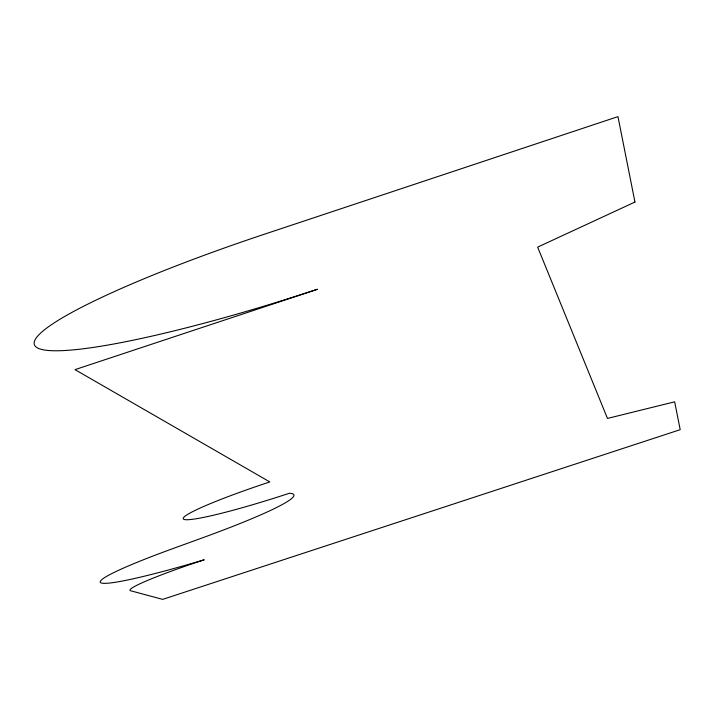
<?xml version="1.0" encoding="UTF-8"?>
<svg xmlns="http://www.w3.org/2000/svg" width="716" height="716" viewBox="0 0 716 716"><rect width="100%" height="100%" fill="white"/><g stroke="black" fill="none" stroke-linecap="round" stroke-linejoin="round"><path stroke-width="1.07" d="M634.949 202.046L537.644 247.127L607.481 418.43L674.66 401.819L680.2 429.681L162.675 599.373L130.679 590.772A88.319 6.363 -17.8 0 1 204.203 559.796A144.14 10.892 -17.8 0 1 101.278 582.967A144.14 10.892 -17.8 0 1 172.449 548.76L202.207 537.931A182.132 14.66 -17.7 0 0 289.434 493.243A101.502 8.413 -17.9 0 1 183.6 519.172A101.502 8.413 -17.9 0 1 269.816 481.931L75.01 369.635L317.43 289.264A271.534 34.413 -17.9 0 1 35.576 346.535A271.534 34.413 -17.9 0 1 266.388 233.559L617.971 116.627L634.949 202.046"/></g></svg>
